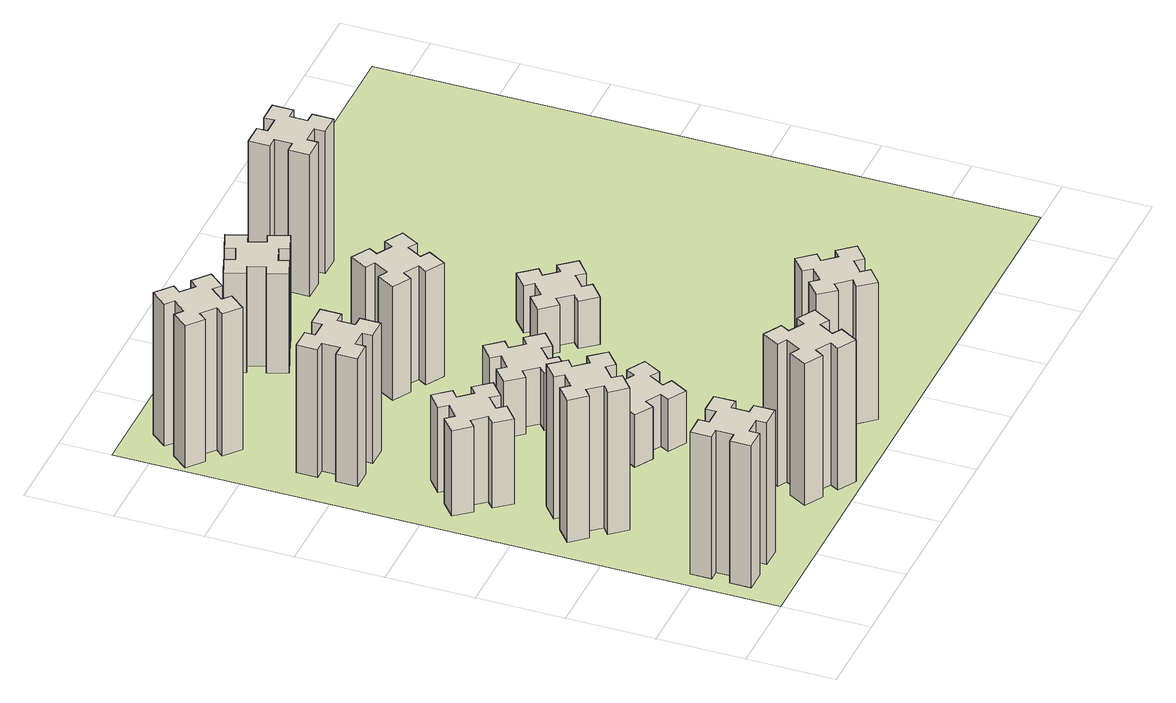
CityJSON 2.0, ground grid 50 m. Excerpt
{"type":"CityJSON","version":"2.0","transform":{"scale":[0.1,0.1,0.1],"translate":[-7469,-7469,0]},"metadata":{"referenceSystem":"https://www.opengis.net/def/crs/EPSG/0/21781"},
"CityObjects":{
"building1":{"type":"Building","attributes":{"class":"1000","function":"1000","usage":"1000","yearOfConstruction":2016,"roofType":"1000","measuredHeight":90,"storeysAboveGround":30,"storeysBelowGround":0},"geometry":[{"type":"Solid","lod":"1","boundaries":[[[[0,1,2,3,4,5,6,7,8,9,10,11,12,13,14,15,16,17,18,19]],[[17,16,20,21]],[[16,15,22,20]],[[15,14,23,22]],[[14,13,24,23]],[[13,12,25,24]],[[12,11,26,25]],[[11,10,27,26]],[[10,9,28,27]],[[9,8,29,28]],[[8,7,30,29]],[[7,6,31,30]],[[6,5,32,31]],[[5,4,33,32]],[[4,3,34,33]],[[3,2,35,34]],[[2,1,36,35]],[[1,0,37,36]],[[0,19,38,37]],[[19,18,39,38]],[[18,17,21,39]],[[24,25,26,27,28,29,30,31,32,33,34,35,36,37,38,39,21,20,22,23]]]]}]},
"building2":{"type":"Building","attributes":{"class":"1000","function":"1000","usage":"1000","yearOfConstruction":2016,"roofType":"1000","measuredHeight":90,"storeysAboveGround":30,"storeysBelowGround":0},"geometry":[{"type":"Solid","lod":"1","boundaries":[[[[40,41,42,43,44,45,46,47,48,49,50,51,52,53,54,55,56,57,58,59]],[[57,56,60,61]],[[56,55,62,60]],[[55,54,63,62]],[[54,53,64,63]],[[53,52,65,64]],[[52,51,66,65]],[[51,50,67,66]],[[50,49,68,67]],[[49,48,69,68]],[[48,47,70,69]],[[47,46,71,70]],[[46,45,72,71]],[[45,44,73,72]],[[44,43,74,73]],[[43,42,75,74]],[[42,41,76,75]],[[41,40,77,76]],[[40,59,78,77]],[[59,58,79,78]],[[58,57,61,79]],[[64,65,66,67,68,69,70,71,72,73,74,75,76,77,78,79,61,60,62,63]]]]}]},
"building3":{"type":"Building","attributes":{"class":"1000","function":"1000","usage":"1000","yearOfConstruction":2016,"roofType":"1000","measuredHeight":54,"storeysAboveGround":30,"storeysBelowGround":0},"geometry":[{"type":"Solid","lod":"1","boundaries":[[[[80,81,82,83,84,85,86,87,88,89,90,91,92,93,94,95,96,97,98,99]],[[97,96,100,101]],[[96,95,102,100]],[[95,94,103,102]],[[94,93,104,103]],[[93,92,105,104]],[[92,91,106,105]],[[91,90,107,106]],[[90,89,108,107]],[[89,88,109,108]],[[88,87,110,109]],[[87,86,111,110]],[[86,85,112,111]],[[85,84,113,112]],[[84,83,114,113]],[[83,82,115,114]],[[82,81,116,115]],[[81,80,117,116]],[[80,99,118,117]],[[99,98,119,118]],[[98,97,101,119]],[[104,105,106,107,108,109,110,111,112,113,114,115,116,117,118,119,101,100,102,103]]]]}]},
"building4":{"type":"Building","attributes":{"class":"1000","function":"1000","usage":"1000","yearOfConstruction":2016,"roofType":"1000","measuredHeight":81,"storeysAboveGround":30,"storeysBelowGround":0},"geometry":[{"type":"Solid","lod":"1","boundaries":[[[[120,121,122,123,124,125,126,127,128,129,130,131,132,133,134,135,136,137,138,139]],[[137,136,140,141]],[[136,135,142,140]],[[135,134,143,142]],[[134,133,144,143]],[[133,132,145,144]],[[132,131,146,145]],[[131,130,147,146]],[[130,129,148,147]],[[129,128,149,148]],[[128,127,150,149]],[[127,126,151,150]],[[126,125,152,151]],[[125,124,153,152]],[[124,123,154,153]],[[123,122,155,154]],[[122,121,156,155]],[[121,120,157,156]],[[120,139,158,157]],[[139,138,159,158]],[[138,137,141,159]],[[144,145,146,147,148,149,150,151,152,153,154,155,156,157,158,159,141,140,142,143]]]]}]},
"building5":{"type":"Building","attributes":{"class":"1000","function":"1000","usage":"1000","yearOfConstruction":2016,"roofType":"1000","measuredHeight":90,"storeysAboveGround":30,"storeysBelowGround":0},"geometry":[{"type":"Solid","lod":"1","boundaries":[[[[160,161,162,163,164,165,166,167,168,169,170,171,172,173,174,175,176,177,178,179]],[[177,176,180,181]],[[176,175,182,180]],[[175,174,183,182]],[[174,173,184,183]],[[173,172,185,184]],[[172,171,186,185]],[[171,170,187,186]],[[170,169,188,187]],[[169,168,189,188]],[[168,167,190,189]],[[167,166,191,190]],[[166,165,192,191]],[[165,164,193,192]],[[164,163,194,193]],[[163,162,195,194]],[[162,161,196,195]],[[161,160,197,196]],[[160,179,198,197]],[[179,178,199,198]],[[178,177,181,199]],[[184,185,186,187,188,189,190,191,192,193,194,195,196,197,198,199,181,180,182,183]]]]}]},
"building6":{"type":"Building","attributes":{"class":"1000","function":"1000","usage":"1000","yearOfConstruction":2016,"roofType":"1000","measuredHeight":90,"storeysAboveGround":30,"storeysBelowGround":0},"geometry":[{"type":"Solid","lod":"1","boundaries":[[[[200,201,202,203,204,205,206,207,208,209,210,211,212,213,214,215,216,217,218,219]],[[217,216,220,221]],[[216,215,222,220]],[[215,214,223,222]],[[214,213,224,223]],[[213,212,225,224]],[[212,211,226,225]],[[211,210,227,226]],[[210,209,228,227]],[[209,208,229,228]],[[208,207,230,229]],[[207,206,231,230]],[[206,205,232,231]],[[205,204,233,232]],[[204,203,234,233]],[[203,202,235,234]],[[202,201,236,235]],[[201,200,237,236]],[[200,219,238,237]],[[219,218,239,238]],[[218,217,221,239]],[[224,225,226,227,228,229,230,231,232,233,234,235,236,237,238,239,221,220,222,223]]]]}]},
"building7":{"type":"Building","attributes":{"class":"1000","function":"1000","usage":"1000","yearOfConstruction":2016,"roofType":"1000","measuredHeight":33,"storeysAboveGround":30,"storeysBelowGround":0},"geometry":[{"type":"Solid","lod":"1","boundaries":[[[[240,241,242,243,244,245,246,247,248,249,250,251,252,253,254,255,256,257,258,259]],[[257,256,260,261]],[[256,255,262,260]],[[255,254,263,262]],[[254,253,264,263]],[[253,252,265,264]],[[252,251,266,265]],[[251,250,267,266]],[[250,249,268,267]],[[249,248,269,268]],[[248,247,270,269]],[[247,246,271,270]],[[246,245,272,271]],[[245,244,273,272]],[[244,243,274,273]],[[243,242,275,274]],[[242,241,276,275]],[[241,240,277,276]],[[240,259,278,277]],[[259,258,279,278]],[[258,257,261,279]],[[264,265,266,267,268,269,270,271,272,273,274,275,276,277,278,279,261,260,262,263]]]]}]},
"building8":{"type":"Building","attributes":{"class":"1000","function":"1000","usage":"1000","yearOfConstruction":2016,"roofType":"1000","measuredHeight":36,"storeysAboveGround":30,"storeysBelowGround":0},"geometry":[{"type":"Solid","lod":"1","boundaries":[[[[280,281,282,283,284,285,286,287,288,289,290,291,292,293,294,295,296,297,298,299]],[[297,296,300,301]],[[296,295,302,300]],[[295,294,303,302]],[[294,293,304,303]],[[293,292,305,304]],[[292,291,306,305]],[[291,290,307,306]],[[290,289,308,307]],[[289,288,309,308]],[[288,287,310,309]],[[287,286,311,310]],[[286,285,312,311]],[[285,284,313,312]],[[284,283,314,313]],[[283,282,315,314]],[[282,281,316,315]],[[281,280,317,316]],[[280,299,318,317]],[[299,298,319,318]],[[298,297,301,319]],[[304,305,306,307,308,309,310,311,312,313,314,315,316,317,318,319,301,300,302,303]]]]}]},
"building9":{"type":"Building","attributes":{"class":"1000","function":"1000","usage":"1000","yearOfConstruction":2016,"roofType":"1000","measuredHeight":87,"storeysAboveGround":30,"storeysBelowGround":0},"geometry":[{"type":"Solid","lod":"1","boundaries":[[[[320,321,322,323,324,325,326,327,328,329,330,331,332,333,334,335,336,337,338,339]],[[337,336,340,341]],[[336,335,342,340]],[[335,334,343,342]],[[334,333,344,343]],[[333,332,345,344]],[[332,331,346,345]],[[331,330,347,346]],[[330,329,348,347]],[[329,328,349,348]],[[328,327,350,349]],[[327,326,351,350]],[[326,325,352,351]],[[325,324,353,352]],[[324,323,354,353]],[[323,322,355,354]],[[322,321,356,355]],[[321,320,357,356]],[[320,339,358,357]],[[339,338,359,358]],[[338,337,341,359]],[[344,345,346,347,348,349,350,351,352,353,354,355,356,357,358,359,341,340,342,343]]]]}]},
"building10":{"type":"Building","attributes":{"class":"1000","function":"1000","usage":"1000","yearOfConstruction":2016,"roofType":"1000","measuredHeight":72,"storeysAboveGround":30,"storeysBelowGround":0},"geometry":[{"type":"Solid","lod":"1","boundaries":[[[[360,361,362,363,364,365,366,367,368,369,370,371,372,373,374,375,376,377,378,379]],[[377,376,380,381]],[[376,375,382,380]],[[375,374,383,382]],[[374,373,384,383]],[[373,372,385,384]],[[372,371,386,385]],[[371,370,387,386]],[[370,369,388,387]],[[369,368,389,388]],[[368,367,390,389]],[[367,366,391,390]],[[366,365,392,391]],[[365,364,393,392]],[[364,363,394,393]],[[363,362,395,394]],[[362,361,396,395]],[[361,360,397,396]],[[360,379,398,397]],[[379,378,399,398]],[[378,377,381,399]],[[384,385,386,387,388,389,390,391,392,393,394,395,396,397,398,399,381,380,382,383]]]]}]},
"building11":{"type":"Building","attributes":{"class":"1000","function":"1000","usage":"1000","yearOfConstruction":2016,"roofType":"1000","measuredHeight":63,"storeysAboveGround":30,"storeysBelowGround":0},"geometry":[{"type":"Solid","lod":"1","boundaries":[[[[400,401,402,403,404,405,406,407,408,409,410,411,412,413,414,415,416,417,418,419]],[[417,416,420,421]],[[416,415,422,420]],[[415,414,423,422]],[[414,413,424,423]],[[413,412,425,424]],[[412,411,426,425]],[[411,410,427,426]],[[410,409,428,427]],[[409,408,429,428]],[[408,407,430,429]],[[407,406,431,430]],[[406,405,432,431]],[[405,404,433,432]],[[404,403,434,433]],[[403,402,435,434]],[[402,401,436,435]],[[401,400,437,436]],[[400,419,438,437]],[[419,418,439,438]],[[418,417,421,439]],[[424,425,426,427,428,429,430,431,432,433,434,435,436,437,438,439,421,420,422,423]]]]}]},
"building12":{"type":"Building","attributes":{"class":"1000","function":"1000","usage":"1000","yearOfConstruction":2016,"roofType":"1000","measuredHeight":30,"storeysAboveGround":30,"storeysBelowGround":0},"geometry":[{"type":"Solid","lod":"1","boundaries":[[[[440,441,442,443,444,445,446,447,448,449,450,451,452,453,454,455,456,457,458,459]],[[457,456,460,461]],[[456,455,462,460]],[[455,454,463,462]],[[454,453,464,463]],[[453,452,465,464]],[[452,451,466,465]],[[451,450,467,466]],[[450,449,468,467]],[[449,448,469,468]],[[448,447,470,469]],[[447,446,471,470]],[[446,445,472,471]],[[445,444,473,472]],[[444,443,474,473]],[[443,442,475,474]],[[442,441,476,475]],[[441,440,477,476]],[[440,459,478,477]],[[459,458,479,478]],[[458,457,461,479]],[[464,465,466,467,468,469,470,471,472,473,474,475,476,477,478,479,461,460,462,463]]]]}]},
"building13":{"type":"Building","attributes":{"class":"1000","function":"1000","usage":"1000","yearOfConstruction":2016,"roofType":"1000","measuredHeight":90,"storeysAboveGround":30,"storeysBelowGround":0},"geometry":[{"type":"Solid","lod":"1","boundaries":[[[[480,481,482,483,484,485,486,487,488,489,490,491,492,493,494,495,496,497,498,499]],[[497,496,500,501]],[[496,495,502,500]],[[495,494,503,502]],[[494,493,504,503]],[[493,492,505,504]],[[492,491,506,505]],[[491,490,507,506]],[[490,489,508,507]],[[489,488,509,508]],[[488,487,510,509]],[[487,486,511,510]],[[486,485,512,511]],[[485,484,513,512]],[[484,483,514,513]],[[483,482,515,514]],[[482,481,516,515]],[[481,480,517,516]],[[480,499,518,517]],[[499,498,519,518]],[[498,497,501,519]],[[504,505,506,507,508,509,510,511,512,513,514,515,516,517,518,519,501,500,502,503]]]]}]},
"landuse1":{"type":"LandUse","attributes":{"name":"plot1","function":"1010"},"geometry":[{"type":"MultiSurface","lod":"1","boundaries":[[[520,521,522,523]]]}]}
},
"vertices":[
[165,425,0],[165,325,0],[105,325,0],[105,205,0],[225,205,0],[225,265,0],[325,265,0],[325,205,0],[445,205,0],[445,325,0],[385,325,0],[385,425,0],[445,425,0],[445,545,0],[325,545,0],[325,485,0],[225,485,0],[225,545,0],[105,545,0],[105,425,0],[225,485,900],[225,545,900],[325,485,900],[325,545,900],[445,545,900],[445,425,900],[385,425,900],[385,325,900],[445,325,900],[445,205,900],[325,205,900],[325,265,900],[225,265,900],[225,205,900],[105,205,900],[105,325,900],[165,325,900],[165,425,900],[105,425,900],[105,545,900],
[492,1248,0],[427,1324,0],[473,1363,0],[396,1455,0],[304,1378,0],[343,1332,0],[266,1267,0],[228,1313,0],[136,1236,0],[213,1144,0],[259,1183,0],[323,1106,0],[277,1068,0],[354,976,0],[446,1053,0],[408,1099,0],[484,1163,0],[523,1117,0],[615,1194,0],[538,1286,0],[484,1163,900],[523,1117,900],[408,1099,900],[446,1053,900],[354,976,900],[277,1068,900],[323,1106,900],[259,1183,900],[213,1144,900],[136,1236,900],[228,1313,900],[266,1267,900],[343,1332,900],[304,1378,900],[396,1455,900],[473,1363,900],[427,1324,900],[492,1248,900],[538,1286,900],[615,1194,900],
[492,1888,0],[427,1964,0],[473,2003,0],[396,2095,0],[304,2018,0],[343,1972,0],[266,1907,0],[228,1953,0],[136,1876,0],[213,1784,0],[259,1823,0],[323,1746,0],[277,1708,0],[354,1616,0],[446,1693,0],[408,1739,0],[484,1803,0],[523,1757,0],[615,1834,0],[538,1926,0],[484,1803,540],[523,1757,540],[408,1739,540],[446,1693,540],[354,1616,540],[277,1708,540],[323,1746,540],[259,1823,540],[213,1784,540],[136,1876,540],[228,1953,540],[266,1907,540],[343,1972,540],[304,2018,540],[396,2095,540],[473,2003,540],[427,1964,540],[492,1888,540],[538,1926,540],[615,1834,540],
[485,2545,0],[485,2645,0],[545,2645,0],[545,2765,0],[425,2765,0],[425,2705,0],[325,2705,0],[325,2765,0],[205,2765,0],[205,2645,0],[265,2645,0],[265,2545,0],[205,2545,0],[205,2425,0],[325,2425,0],[325,2485,0],[425,2485,0],[425,2425,0],[545,2425,0],[545,2545,0],[425,2485,810],[425,2425,810],[325,2485,810],[325,2425,810],[205,2425,810],[205,2545,810],[265,2545,810],[265,2645,810],[205,2645,810],[205,2765,810],[325,2765,810],[325,2705,810],[425,2705,810],[425,2765,810],[545,2765,810],[545,2645,810],[485,2645,810],[485,2545,810],[545,2545,810],[545,2425,810],
[1214,346,0],[1127,396,0],[1157,448,0],[1053,508,0],[993,404,0],[1045,374,0],[995,287,0],[943,317,0],[883,213,0],[987,153,0],[1017,205,0],[1104,155,0],[1074,103,0],[1178,43,0],[1238,147,0],[1186,177,0],[1236,264,0],[1288,234,0],[1348,338,0],[1244,398,0],[1236,264,900],[1288,234,900],[1186,177,900],[1238,147,900],[1178,43,900],[1074,103,900],[1104,155,900],[1017,205,900],[987,153,900],[883,213,900],[943,317,900],[995,287,900],[1045,374,900],[993,404,900],[1053,508,900],[1157,448,900],[1127,396,900],[1214,346,900],[1244,398,900],[1348,338,900],
[384,3387,0],[308,3452,0],[346,3498,0],[254,3575,0],[177,3483,0],[223,3444,0],[159,3368,0],[113,3406,0],[36,3314,0],[128,3237,0],[166,3283,0],[243,3219,0],[204,3173,0],[296,3096,0],[373,3188,0],[327,3226,0],[392,3303,0],[438,3264,0],[515,3356,0],[423,3433,0],[392,3303,900],[438,3264,900],[327,3226,900],[373,3188,900],[296,3096,900],[204,3173,900],[243,3219,900],[166,3283,900],[128,3237,900],[36,3314,900],[113,3406,900],[159,3368,900],[223,3444,900],[177,3483,900],[254,3575,900],[346,3498,900],[308,3452,900],[384,3387,900],[423,3433,900],[515,3356,900],
[1186,1117,0],[1236,1204,0],[1288,1174,0],[1348,1278,0],[1244,1338,0],[1214,1286,0],[1127,1336,0],[1157,1388,0],[1053,1448,0],[993,1344,0],[1045,1314,0],[995,1227,0],[943,1257,0],[883,1153,0],[987,1093,0],[1017,1145,0],[1104,1095,0],[1074,1043,0],[1178,983,0],[1238,1087,0],[1104,1095,330],[1074,1043,330],[1017,1145,330],[987,1093,330],[883,1153,330],[943,1257,330],[995,1227,330],[1045,1314,330],[993,1344,330],[1053,1448,330],[1157,1388,330],[1127,1336,330],[1214,1286,330],[1244,1338,330],[1348,1278,330],[1288,1174,330],[1236,1204,330],[1186,1117,330],[1238,1087,330],[1178,983,330],
[1083,1972,0],[1006,1907,0],[968,1953,0],[876,1876,0],[953,1784,0],[999,1823,0],[1063,1746,0],[1017,1708,0],[1094,1616,0],[1186,1693,0],[1148,1739,0],[1224,1803,0],[1263,1757,0],[1355,1834,0],[1278,1926,0],[1232,1888,0],[1167,1964,0],[1213,2003,0],[1136,2095,0],[1044,2018,0],[1167,1964,360],[1213,2003,360],[1232,1888,360],[1278,1926,360],[1355,1834,360],[1263,1757,360],[1224,1803,360],[1148,1739,360],[1186,1693,360],[1094,1616,360],[1017,1708,360],[1063,1746,360],[999,1823,360],[953,1784,360],[876,1876,360],[968,1953,360],[1006,1907,360],[1083,1972,360],[1044,2018,360],[1136,2095,360],
[1639,343,0],[1703,266,0],[1657,228,0],[1734,136,0],[1826,213,0],[1788,259,0],[1864,323,0],[1903,277,0],[1995,354,0],[1918,446,0],[1872,408,0],[1807,484,0],[1853,523,0],[1776,615,0],[1684,538,0],[1723,492,0],[1646,427,0],[1608,473,0],[1516,396,0],[1593,304,0],[1646,427,870],[1608,473,870],[1723,492,870],[1684,538,870],[1776,615,870],[1853,523,870],[1807,484,870],[1872,408,870],[1918,446,870],[1995,354,870],[1903,277,870],[1864,323,870],[1788,259,870],[1826,213,870],[1734,136,870],[1657,228,870],[1703,266,870],[1639,343,870],[1593,304,870],[1516,396,870],
[1314,2666,0],[1227,2716,0],[1257,2768,0],[1153,2828,0],[1093,2724,0],[1145,2694,0],[1095,2607,0],[1043,2637,0],[983,2533,0],[1087,2473,0],[1117,2525,0],[1204,2475,0],[1174,2423,0],[1278,2363,0],[1338,2467,0],[1286,2497,0],[1336,2584,0],[1388,2554,0],[1448,2658,0],[1344,2718,0],[1336,2584,720],[1388,2554,720],[1286,2497,720],[1338,2467,720],[1278,2363,720],[1174,2423,720],[1204,2475,720],[1117,2525,720],[1087,2473,720],[983,2533,720],[1043,2637,720],[1095,2607,720],[1145,2694,720],[1093,2724,720],[1153,2828,720],[1257,2768,720],[1227,2716,720],[1314,2666,720],[1344,2718,720],[1448,2658,720],
[1125,3456,0],[1031,3422,0],[1010,3478,0],[897,3437,0],[939,3324,0],[995,3345,0],[1029,3251,0],[973,3230,0],[1014,3117,0],[1127,3159,0],[1106,3215,0],[1200,3249,0],[1220,3193,0],[1333,3234,0],[1292,3347,0],[1236,3326,0],[1202,3420,0],[1258,3440,0],[1217,3553,0],[1104,3512,0],[1202,3420,630],[1258,3440,630],[1236,3326,630],[1292,3347,630],[1333,3234,630],[1220,3193,630],[1200,3249,630],[1106,3215,630],[1127,3159,630],[1014,3117,630],[973,3230,630],[1029,3251,630],[995,3345,630],[939,3324,630],[897,3437,630],[1010,3478,630],[1031,3422,630],[1125,3456,630],[1104,3512,630],[1217,3553,630],
[1972,1988,0],[1907,2064,0],[1953,2103,0],[1876,2195,0],[1784,2118,0],[1823,2072,0],[1746,2007,0],[1708,2053,0],[1616,1976,0],[1693,1884,0],[1739,1923,0],[1803,1846,0],[1757,1808,0],[1834,1716,0],[1926,1793,0],[1888,1839,0],[1964,1903,0],[2003,1857,0],[2095,1934,0],[2018,2026,0],[1964,1903,300],[2003,1857,300],[1888,1839,300],[1926,1793,300],[1834,1716,300],[1757,1808,300],[1803,1846,300],[1739,1923,300],[1693,1884,300],[1616,1976,300],[1708,2053,300],[1746,2007,300],[1823,2072,300],[1784,2118,300],[1876,2195,300],[1953,2103,300],[1907,2064,300],[1972,1988,300],[2018,2026,300],[2095,1934,300],
[1965,3385,0],[1965,3485,0],[2025,3485,0],[2025,3605,0],[1905,3605,0],[1905,3545,0],[1805,3545,0],[1805,3605,0],[1685,3605,0],[1685,3485,0],[1745,3485,0],[1745,3385,0],[1685,3385,0],[1685,3265,0],[1805,3265,0],[1805,3325,0],[1905,3325,0],[1905,3265,0],[2025,3265,0],[2025,3385,0],[1905,3325,900],[1905,3265,900],[1805,3325,900],[1805,3265,900],[1685,3265,900],[1685,3385,900],[1745,3385,900],[1745,3485,900],[1685,3485,900],[1685,3605,900],[1805,3605,900],[1805,3545,900],[1905,3545,900],[1905,3605,900],[2025,3605,900],[2025,3485,900],[1965,3485,900],[1965,3385,900],[2025,3385,900],[2025,3265,900],
[5,3705,0],[3705,3705,0],[3705,5,0],[5,5,0]
]}
